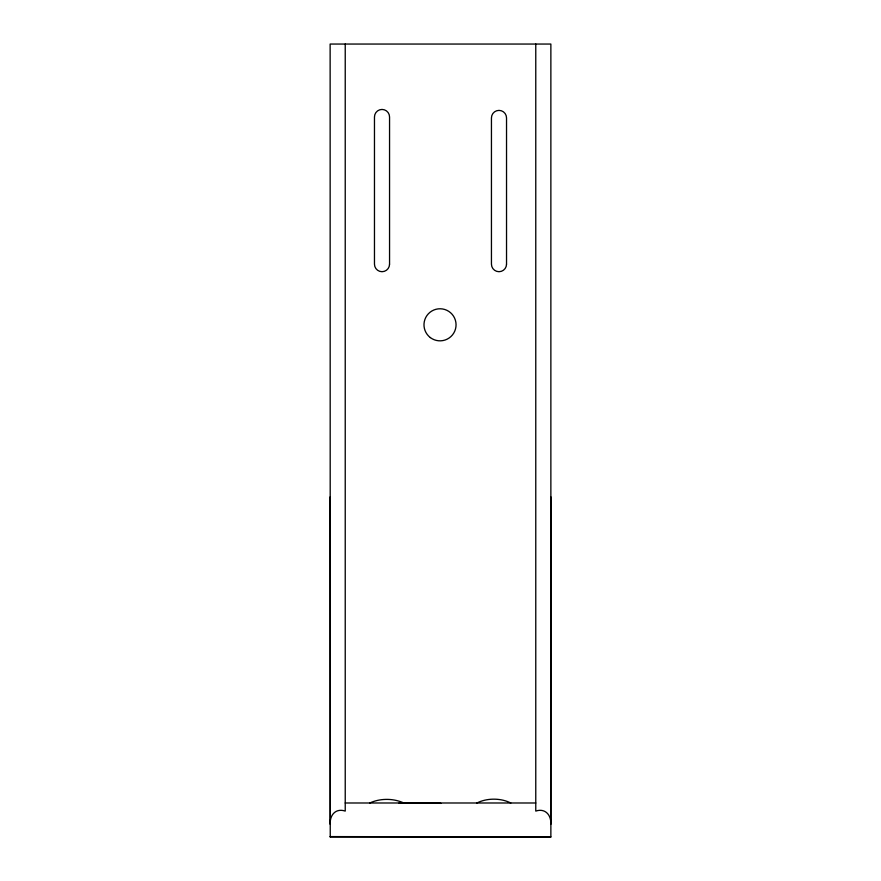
<?xml version="1.0" encoding="UTF-8"?>
<svg xmlns="http://www.w3.org/2000/svg" width="881" height="881" viewBox="0 0 881 881"><rect width="100%" height="100%" fill="white"/><g stroke="black" fill="none" stroke-linecap="round" stroke-linejoin="round"><path stroke-width="1.32" d="M550.867 496.873L550.768 824.231C551.462 815.222 545.251 807.855 535.769 811.082L535.769 44.05M510.804 803.02C500.815 797.889 486.896 797.889 476.907 803.02M369.811 802.987C380.185 798.186 393.389 798.186 403.773 802.987M330.133 836.95L550.867 836.95L550.867 44.05L330.133 44.05L330.243 836.851M345.231 802.987L535.769 802.987M330.243 836.598L550.867 836.95M413.872 803.186L399.027 803.098L440.918 803.351L429.752 802.987M330.133 496.873L330.232 824.231C329.637 815.244 335.595 807.833 345.231 811.082L345.231 44.05M506.531 264.157L506.531 117.933A7.544 7.544 0 0 0 498.987 110.389A7.544 7.544 0 0 0 491.444 117.933L491.444 264.157A7.544 7.544 0 0 0 498.987 271.7A7.544 7.544 0 0 0 506.531 264.157M389.556 264.157L389.556 116.997A7.544 7.544 0 0 0 382.013 109.442A7.544 7.544 0 0 0 374.469 116.997L374.469 264.157A7.544 7.544 0 0 0 382.013 271.7A7.544 7.544 0 0 0 389.556 264.157M430.324 337.577A16.034 16.034 0 0 0 455.929 326.818A16.034 16.034 0 0 0 433.804 310.024A16.034 16.034 0 0 0 430.324 337.577"/></g></svg>
